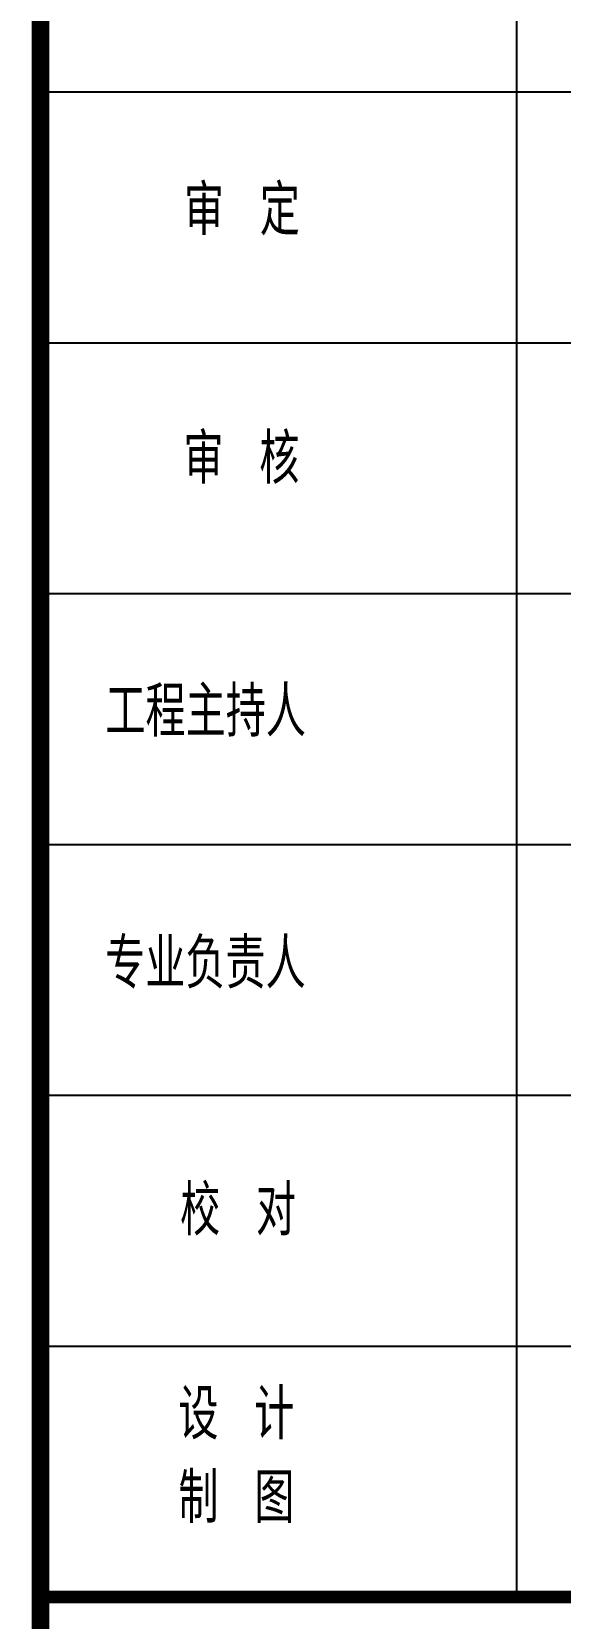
# Model space of a CAD drawing. Extents: x -427546 to -314919, y 698702 to 968782.
# Drawn here: x -346034 to -343714, y 717999 to 724956 of the extents above; entities that cross this region are included whole.
import ezdxf

# ---------------------------------------------------------------- set-up
doc = ezdxf.new("R2010")
doc.units = 0
doc.header["$LTSCALE"] = 1000
doc.header["$MEASUREMENT"] = 0
for name, color, linetype in [('PP-PM-TK', 7, 'CONTINUOUS'), ('PUB_TEXT', 7, 'CONTINUOUS'), ('PUB_TITLE', 4, 'CONTINUOUS')]:
    doc.layers.add(name, color=color, linetype=linetype)
doc.styles.add('TQ', font='txt.shx', dxfattribs={"width": 0.8, "bigfont": 'hztxt.shx'})

msp = doc.modelspace()

# ---------------------------------------------------------------- linework, layer by layer
at = {"layer": 'PP-PM-TK', "color": 4}
for points, const_width in [([(-345995.8, 760201.8), (-345995.8, 700201.8)], 77), ([(-345995.8, 718092.3), (-339945.8, 718092.3)], 22)]:
    msp.add_lwpolyline(points, dxfattribs=dict(at, const_width=const_width))
at = {"layer": 'PUB_TITLE', "color": 4}
for p, q in [((-343905.8, 718092.3), (-343905.8, 725792.3)), ((-345995.8, 724692.3), (-339945.8, 724692.3)), ((-345995.8, 723592.3), (-339945.8, 723592.3)), ((-345995.8, 722492.3), (-339945.8, 722492.3)), ((-345995.8, 721392.3), (-339945.8, 721392.3)), ((-345995.8, 720292.3), (-339945.8, 720292.3)), ((-345995.8, 719192.3), (-339945.8, 719192.3)), ((-345995.8, 718092.3), (-339945.8, 718092.3))]:
    msp.add_line(p, q, dxfattribs=at)
at = {"layer": 'PUB_TITLE', "color": 4, "const_width": 55}
msp.add_lwpolyline([(-345995.8, 718092.3), (-339945.8, 718092.3)], dxfattribs=at)

# ---------------------------------------------------------------- texts
at = {"layer": 'PUB_TEXT', "color": 2, "char_height": 220, "width": 1847.813, "attachment_point": 1, "style": 'TQ'}
for s, insert in [('审 定', (-345366.2, 724283.8)), ('审 核', (-345368.2, 723193.5)), ('工程主持人', (-345710.8, 722084.8)), ('专业负责人', (-345711.9, 720980.5)), ('校 对', (-345383, 719897.8)), ('设 计 \\P制 图', (-345390.4, 719003.7))]:
    msp.add_mtext(s, dxfattribs=dict(at, insert=insert))

doc.saveas('drawing.dxf')
